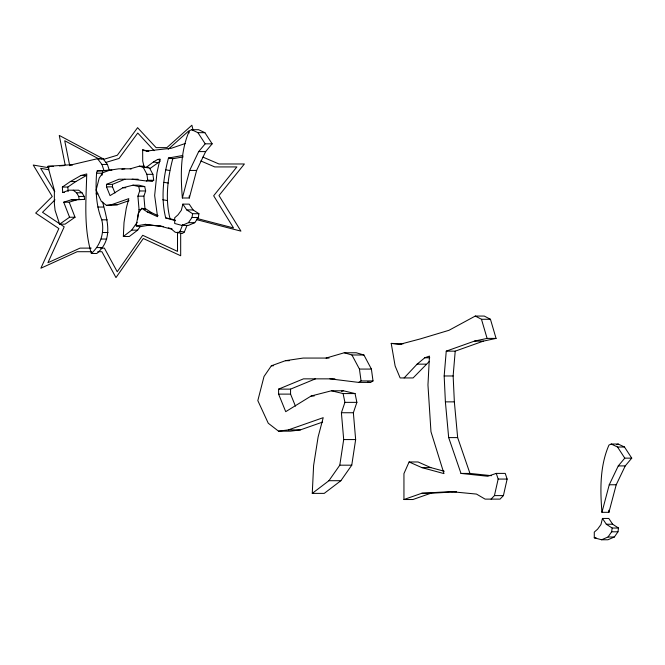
<?xml version="1.0" encoding="UTF-8"?>
<svg xmlns="http://www.w3.org/2000/svg" width="665" height="665" viewBox="0 0 665 665"><rect width="100%" height="100%" fill="white"/><g stroke="black" fill="none" stroke-linecap="round" stroke-linejoin="round"><path stroke-width="1" d="M64.522 192.509L62.701 192.509L62.369 187.056L70.365 181.553L80.889 175.518L86.749 173.939C86.051 200.423 83.599 227.746 91.354 253.481C100.764 244.994 104.729 232.16 101.753 219.807C95.752 204.995 95.519 188.91 96.583 173.199L97.206 170.855L109.309 170.223L107.422 164.455L102.959 158.702L97.497 158.702L72.094 164.671L47.888 166.325L54.364 190.34L54.364 203.69L55.079 210.323L59.609 224.163L65.062 224.163L75.029 217.239L69.185 202.193L63.724 202.193L69.567 217.239L75.029 217.239M101.986 175.261L102.668 170.855L109.309 170.223M140.373 226.266L137.655 230.148L129.326 236.482L123.349 236.482L124.014 222.542L126.267 208.27L128.811 198.627L111.412 204.737L106.467 205.377L101.338 201.412L96.117 190.099L99.218 178.029L102.892 172.692L109.916 170.132L118.794 168.819L131.462 168.819M334.927 378.851L303.481 378.851L278.602 389.125L278.602 394.112L285.717 411.668L311.187 395.991L331.461 390.787L343.423 390.787L355.06 393.572L356.881 402.358L353.364 412.741L355.65 439.565L351.76 465.184L340.887 480.704L324.237 493.38L312.267 493.38L313.606 465.5L318.119 436.947L323.207 417.67L288.402 429.889L278.519 431.161L268.261 423.239L257.821 400.613L264.022 376.473L271.362 365.792L285.418 360.688L303.165 358.061L329.084 358.061M175.444 220.672L165.718 217.97C160.764 198.237 163.324 177.464 168.469 158.029L182.817 155.477M174.887 220.04L170.032 218.694C165.07 198.96 167.63 178.187 172.775 158.744L183.299 156.874M444.295 471.261L430.829 467.611L418.061 461.967L409.091 461.967L403.946 473.605L403.946 499.523L421.826 493.255L450.687 491.61L476.489 494.078L485.093 499.116L500.047 499.116L503.405 495.6L507.137 479.066L505.242 473.397L496.265 473.397L487.761 476.248L460.986 473.43L448.675 437.603L445.384 401.868L444.17 375.974L446.248 351.145L474.419 341.12L487.096 338.402L496.065 338.402L490.446 319.275L484.253 316.058L475.284 316.058L448.983 330.297L420.338 338.901L399.133 344.512L391.219 343.398L395.135 365.991L400.139 377.944L413.098 377.944L429.149 361.602M491.585 475.699L469.964 473.43L457.653 437.603L454.353 401.868L453.139 375.974L455.217 351.145L483.397 341.12L496.065 338.402M182.035 225.435L188.428 222.667L192.052 217.472L192.584 213.706L186.74 209.924L182.867 204.13L189.201 204.13L193.074 209.924L198.918 213.706L198.386 217.472L194.762 222.667L188.37 225.435L182.035 225.435L174.687 223.49L174.687 217.788L178.004 214.845L181.362 210.24L182.867 204.13M601.625 539.764L608.018 536.996L611.642 531.801L612.174 528.035L606.33 524.244L602.457 518.451L608.791 518.451L612.664 524.244L618.508 528.035L617.976 531.801L614.352 536.996L607.96 539.764L601.625 539.764L594.277 537.819L594.277 532.116L597.594 529.174L600.952 524.569L602.457 518.451M137.555 219.433L139.052 209.575L137.913 196.167L139.667 190.971L138.761 186.582L132.942 185.186L122.801 187.788L110.066 195.626L106.508 186.848L106.508 184.355L118.952 179.218L138.162 179.218M312.267 493.38L328.926 480.704L339.798 465.184L343.689 439.565L341.403 412.741L344.919 402.358L343.098 393.572L331.461 390.787M136.209 225.925L145.303 224.354L163.615 226.599L149.617 225.069L140.523 226.649L136.209 225.925L138.295 213.465L141.703 208.295L146.009 209.018L151.695 212.75L158.154 215.718M91.354 253.481L96.816 253.481C113.665 239.184 107.231 220.165 102.618 201.961M491.078 499.116L494.436 495.6L498.168 479.066L496.265 473.397M182.36 197.995L189.658 170.44L198.677 151.587L205.194 143.823L212.16 143.823L204.895 132.676L198.594 129.708L191.628 129.708L189.367 130.747C180.232 151.62 180.523 175.635 182.36 197.995L189.326 197.995L196.624 170.44L205.651 151.587L212.16 143.823M601.95 512.316L609.248 484.768L618.267 465.916L624.784 458.143L631.75 458.143L624.485 447.005L618.184 444.037L611.218 444.037L608.957 445.068C599.822 465.949 600.113 489.964 601.95 512.316L608.916 512.316L616.214 484.768L625.241 465.916L631.75 458.143M145.036 209.575L143.889 196.167L145.652 190.971L144.737 186.582L138.927 185.186L132.942 185.186M178.112 232.733L180.007 231.312L182.742 224.629M159.309 225.876L171.504 229.142L175.236 232.251L182.418 233.457L184.321 232.035L187.048 225.352M123.349 236.482L131.67 230.148L137.106 222.384M404.129 377.944L417.113 364.146L424.777 357.778L429.465 356.083L427.961 384.952L430.97 431.71L443.987 473.605L421.851 467.611L409.091 461.967M54.995 199.833L42.518 212.31L64.197 226.815L47.93 262.725L80.049 248.112L91.205 248.112M168.162 149.359L188.611 131.038L189.084 133M146.076 167.514L153.424 161.936L157.613 159.484L160.007 159.051L156.965 172.8L154.654 195.51L157.539 216.69L147.381 212.027L141.703 208.295M160.248 161.188L150.381 168.237L144.155 167.198L142.709 161.046L142.651 149.883L148.819 151.188M59.609 224.163L69.567 217.239M62.369 187.056L67.83 187.056L75.827 181.553L86.35 175.518L80.889 175.518M132.177 179.218L146.524 180.996L147.738 180.257L153.715 180.257L152.908 174.33L149.633 168.17M146.524 180.996L152.509 180.996L153.715 180.257M329.94 378.851L358.635 382.4L361.053 380.929L373.015 380.929L371.403 369.075L363.905 354.994L356.249 352.766L344.279 352.766L326.091 358.061M358.635 382.4L370.596 382.4L373.015 380.929M616.679 444.727L618.184 444.037M106.508 184.355L112.493 184.355L124.929 179.218M278.602 389.125L290.563 389.125L315.443 378.851M62.701 192.509L68.952 190.182L78.661 190.182L82.011 192.784L84.189 196.433L84.58 199.442L71.246 199.808L63.724 202.193M106.467 205.377L117.397 204.737L128.993 200.664M278.519 431.161L290.48 431.161L300.372 429.889L322.6 422.084M456.564 491.784L430.795 493.255L412.923 499.523L403.946 499.523M185.244 143.499L171.454 148.228L146.367 151.055L142.651 149.883M69.185 202.193L76.708 199.808M105.61 162.509L119.052 158.461L137.746 133.033L154.097 150.664M130.257 168.819L139.351 166.175L144.338 166.175M341.494 391.278L343.423 390.787M101.005 159.168L102.959 158.702M121.82 169.259L124.771 168.819M59.401 165.909L64.447 165.568M69.484 165.228L72.51 165.02M71.246 199.808L84.58 199.442M191.628 129.708L197.929 132.676L204.895 132.676M198.677 151.587L205.651 151.587M97.497 158.702L101.961 164.455L107.422 164.455M47.888 166.325L53.341 166.325M139.351 166.175L143.183 167.289L148.162 167.289M109.916 170.132L111.911 170.132M189.658 170.44L196.624 170.44M97.206 170.855L102.668 170.855M96.583 173.199L102.036 173.199M143.183 167.289L146.932 174.33L152.908 174.33M70.365 181.553L75.827 181.553M138.761 186.582L144.737 186.582M106.508 186.848L112.493 186.848L114.978 192.991M122.801 187.788L125.793 187.788M139.667 190.971L145.652 190.971M73.2 190.182L76.55 192.784L82.011 192.784M96.076 193.814L97.896 193.814M137.913 196.167L143.889 196.167M76.55 192.784L78.728 196.433L84.189 196.433M111.412 204.737L117.397 204.737M97.83 207.048L103.291 207.048M139.052 209.575L141.047 209.575M186.74 209.924L193.074 209.924M192.584 213.706L198.918 213.706M192.052 217.472L198.386 217.472M101.753 219.807L107.215 219.807M188.428 222.667L194.762 222.667M131.67 230.148L137.655 230.148M102.618 232.517L108.079 232.517M101.221 239.043L106.683 239.043M96.575 247.571L102.036 247.571M100.332 248.112L104.38 248.112L117.231 271.752L142.709 235.302L177.513 251.362L177.513 232.135M91.612 251.703L77.198 251.703L40.881 268.219L58.852 228.552L35.686 213.058L52.252 196.483L33.25 165.045L49.293 167.854M97.788 251.703L101.903 251.703L115.976 277.588L143.299 238.502L180.681 255.751L180.681 233.107M475.284 316.058L481.477 319.275L490.446 319.275M474.419 341.12L483.397 341.12M391.219 343.398L403.156 343.813M399.133 344.512L401.128 344.512M446.248 351.145L455.217 351.145M344.279 352.766L351.943 354.994L363.905 354.994M424.777 357.778L429.756 357.778M285.418 360.688L289.4 360.688M417.113 364.146L426.082 364.146M271.362 365.792L273.357 365.792M351.943 354.994L359.441 369.075L371.403 369.075M444.17 375.974L453.139 375.974M343.098 393.572L355.06 393.572M278.602 394.112L290.563 394.112L295.435 406.124M311.187 395.991L314.179 395.991M445.384 401.868L454.353 401.868M344.919 402.358L356.881 402.358M341.403 412.741L353.364 412.741M288.402 429.889L300.372 429.889M448.675 437.603L457.653 437.603M343.689 439.565L355.65 439.565M611.218 444.037L617.519 447.005L624.485 447.005M339.798 465.184L351.76 465.184M618.267 465.916L625.241 465.916M421.851 467.611L430.829 467.611M460.986 473.43L469.964 473.43M498.168 479.066L507.137 479.066M328.926 480.704L340.887 480.704M609.248 484.768L616.214 484.768M450.687 491.61L452.682 491.61M421.826 493.255L430.795 493.255M494.436 495.6L503.405 495.6M606.33 524.244L612.664 524.244M612.174 528.035L618.508 528.035M611.642 531.801L617.976 531.801M608.018 536.996L614.352 536.996M594.277 537.819L596.089 537.819M148.411 180.489L152.509 180.996M367.521 382.018L370.596 382.4M142.651 150.365L144.38 150.656M146.367 151.055L148.087 151.346M168.469 158.029L172.775 158.744M157.613 159.484L160.207 159.916M153.424 161.936L157.73 162.651M165.469 169.791L169.783 170.514M163.972 182.335L168.287 183.05M162.684 199.766L166.998 200.489M147.381 212.027L151.695 212.75M165.718 217.97L170.032 218.694M145.303 224.354L149.617 225.069M180.007 231.312L184.321 232.035M48.836 169.75L40.656 168.32L54.788 191.703M197.048 218.486L233.523 227.937L213.656 195.768L236.873 166.923L214.745 166.923L200.822 160.955M196.89 219.716L240.938 231.129L218.976 195.56L244.388 163.981L218.976 163.981L202.958 157.115M168.311 227.854L172.06 228.86M99.251 159.126L64.729 140.739L69.725 165.693M617.519 447.005L624.784 458.143M197.929 132.676L205.194 143.823M101.961 164.455L103.848 170.223M481.477 319.275L487.096 338.402M193.099 130.282L191.886 125.236L166.882 147.638L156.117 147.638L137.589 127.672L117.331 155.228L103.989 159.251L59.26 135.427L65.128 164.762M359.441 369.075L361.053 380.929M146.932 174.33L147.738 180.257M78.728 196.433L79.127 199.442M608.791 510.246L608.916 512.316M189.201 195.926L189.326 197.995M67.83 187.056L68.104 191.595M146.957 150.598L146.965 151.088M290.563 389.125L290.563 394.112M112.493 184.355L112.493 186.848"/></g></svg>
